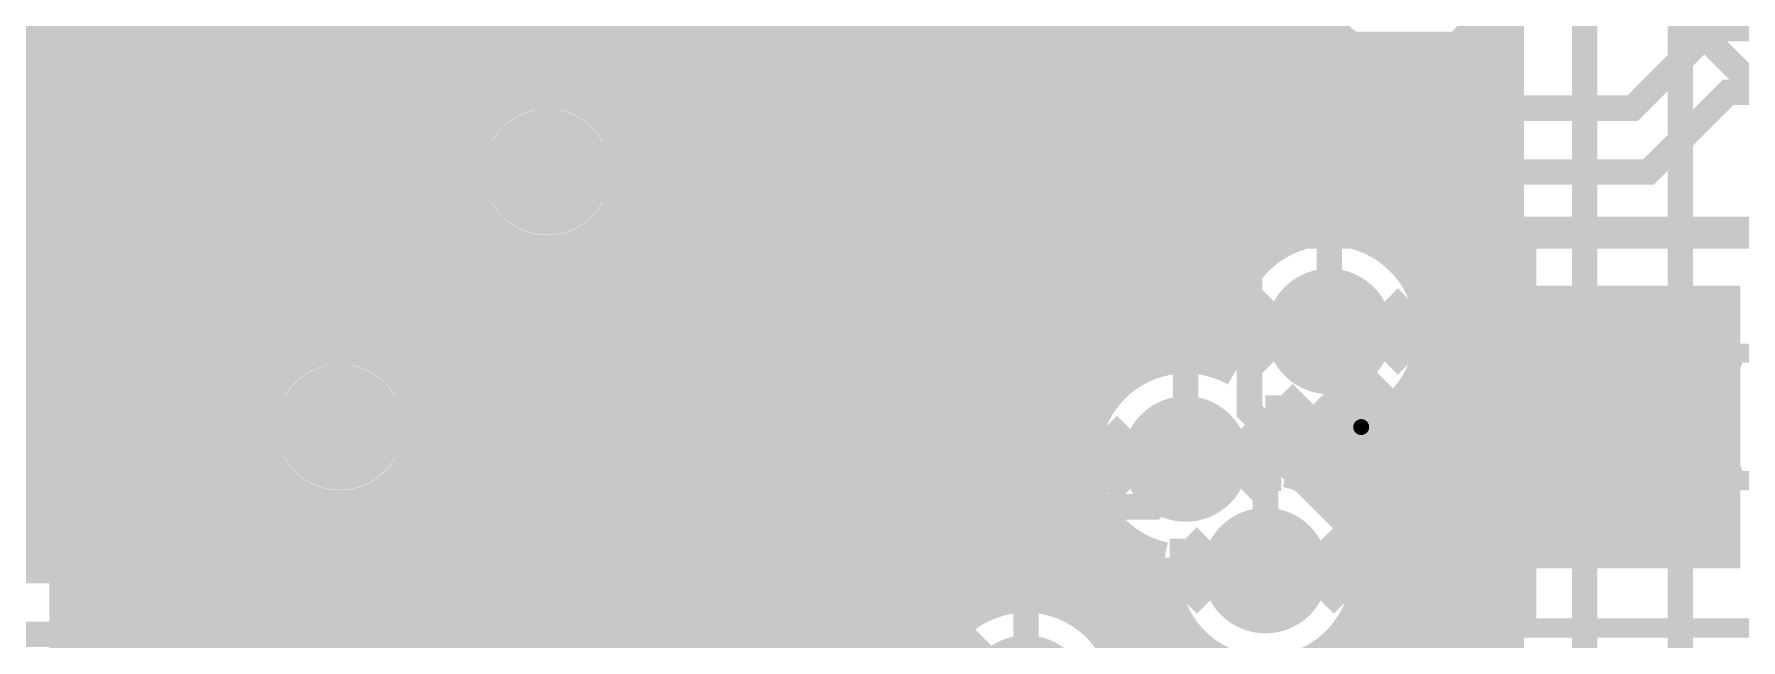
# Model space of a CAD drawing. Extents: x -10 to 131, y -93 to 209.
# Drawn here: x 51.8 to 65.38, y -4.24 to 0.59 of the extents above; entities that cross this region are included whole.
import ezdxf

# ---------------------------------------------------------------- set-up
doc = ezdxf.new("R2010")
doc.units = 0
doc.header["$MEASUREMENT"] = 0
doc.layers.get('0').update_dxf_attribs({"linetype": 'CONTINUOUS'})
for name, color, linetype in [('22-303-0_AST', 7, 'CONTINUOUS'), ('22-303-0_BOT', 2, 'CONTINUOUS'), ('22-303-0_DRD', 6, 'CONTINUOUS'), ('22-303-0_DRL', 1, 'CONTINUOUS'), ('22-303-0_GND', 3, 'CONTINUOUS'), ('22-303-0_IN1', 10, 'CONTINUOUS'), ('22-303-0_SMT', 9, 'CONTINUOUS'), ('22-303-0_SPT', 11, 'CONTINUOUS'), ('22-303-0_SST', 8, 'CONTINUOUS'), ('22-303-0_TOP', 15, 'CONTINUOUS'), ('THRUHOLE_TAP', 2, 'CONTINUOUS')]:
    doc.layers.add(name, color=color, linetype=linetype)

# ---------------------------------------------------------------- blocks, each defined once
blk = doc.blocks.new('ROUND_70')
at = {"const_width": 0.29972}
blk.add_lwpolyline([(-0.14986, 0, 1), (0.14986, 0, 1)], format="xyb", close=True, dxfattribs=at)
blk = doc.blocks.new('ROUND_75')
at = {"const_width": 0.29972}
blk.add_lwpolyline([(-0.14986, 0, 1), (0.14986, 0, 1)], format="xyb", close=True, dxfattribs=at)
blk = doc.blocks.new('ROUND_117')
at = {"const_width": 0.10033}
blk.add_lwpolyline([(-0.050164, 0, 1), (0.050164, 0, 1)], format="xyb", close=True, dxfattribs=at)
blk = doc.blocks.new('ROUND_100')
at = {"const_width": 0.50038}
blk.add_lwpolyline([(-0.25019, 0, 1), (0.25019, 0, 1)], format="xyb", close=True, dxfattribs=at)
blk = doc.blocks.new('ROUND_101')
at = {"const_width": 0.0635}
blk.add_lwpolyline([(-0.03175, 0, 1), (0.03175, 0, 1)], format="xyb", close=True, dxfattribs=at)
blk = doc.blocks.new('RECTANGLE_15')
blk.add_solid([(1.14935, 1.12522), (1.14935, -1.12522), (-1.14935, 1.12522), (-1.14935, -1.12522)])
blk = doc.blocks.new('ROUND_108')
at = {"const_width": 0.10033}
blk.add_lwpolyline([(-0.050164, 0, 1), (0.050164, 0, 1)], format="xyb", close=True, dxfattribs=at)

msp = doc.modelspace()

# ---------------------------------------------------------------- linework, layer by layer
at = {"layer": '22-303-0_AST', "const_width": 0.1524}
for points in [[(69.67474, -0.9398), (63.67526, -0.9398), (63.67526, -4.1402), (69.67474, -4.1402), (69.67474, -0.9398)], [(65.75298, -2.79908), (65.69202, -2.96672), (65.33642, -2.96672), (65.278, -2.79908), (65.278, -2.1209), (65.33642, -1.95072), (65.69202, -1.95072), (65.75298, -2.1209)]]:
    msp.add_lwpolyline(points, dxfattribs=at)
at = {"layer": '22-303-0_BOT'}
for points, const_width in [([(64.897, -8.636), (64.897, 19.05), (65.151, 19.304)], 0.2032), ([(55.88, -0.508), (55.88, 4.191), (55.372, 4.699), (55.372, 17.526), (55.626, 17.78)], 0.2032), ([(52.6288, 16.1036), (52.6288, -13.13942)], 0.254), ([(52.8574, 15.875), (52.8574, -13.0175)], 0.254), ([(53.086, 15.6464), (53.086, -12.96162)], 0.254), ([(53.3146, 15.4178), (53.3146, -12.95908)], 0.254), ([(57.4294, 12.91336), (57.4294, -15.65656)], 0.254), ([(57.658, 12.91844), (57.658, -15.58544)], 0.254), ([(54.229, 10.668), (54.229, -2.54)], 0.2032), ([(53.5432, 10.24128), (53.5432, -2.11328)], 0.254), ([(66.294, -20.32), (64.135, -18.161), (64.135, 6.985), (60.833, 10.287), (58.674, 10.287)], 0.2032), ([(52.4002, 10.15746), (52.4002, -13.3604)], 0.254), ([(53.6194, 10.13714), (53.6194, -2.00914)], 0.254), ([(52.0446, 9.81456), (52.0446, -18.161)], 0.254), ([(52.1716, 9.8933), (52.1716, -16.07566)], 0.254), ([(61.3156, 8.9408), (61.3156, -1.59766)], 0.254), ([(61.5442, 8.7122), (61.5442, -1.1938)], 0.254), ([(61.7728, 8.4836), (61.7728, -1.0414)], 0.254), ([(57.2008, 6.43128), (57.2008, -15.8242)], 0.254), ([(56.9722, 6.19252), (56.9722, -16.27886)], 0.254), ([(56.515, 6.05028), (56.515, -0.00762)], 0.254), ([(56.7436, 6.0833), (56.7436, -16.0528)], 0.254), ([(54.8386, 4.40436), (54.8386, -2.00914)], 0.254), ([(57.8866, 4.39166), (57.8866, -15.58036)], 0.254), ([(59.4868, 4.4196), (59.4868, -3.91668)], 0.254), ([(54.9148, 4.29514), (54.9148, -2.11328)], 0.254), ([(56.4896, 4.191), (56.4896, 0.02032)], 0.254), ([(55.1434, 4.064), (55.1434, -0.17526)], 0.254), ([(58.1152, 3.9878), (58.1152, -15.6464)], 0.254), ([(59.2582, 4.0132), (59.2582, -4.01574)], 0.254), ([(55.2704, 3.937), (55.2704, 0.02032)], 0.254), ([(58.3438, 3.8354), (58.3438, -6.6802)], 0.254), ([(59.0296, 3.84556), (59.0296, -4.23418)], 0.254), ([(58.5724, 3.76936), (58.5724, -6.51256)], 0.254), ([(58.801, 3.77444), (58.801, -6.44144)], 0.254), ([(61.087, 1.50876), (61.087, -1.99644)], 0.254), ([(59.7154, 1.24714), (59.7154, -3.89128)], 0.254), ([(60.8584, 1.17094), (60.8584, -1.99136)], 0.254), ([(59.944, 1.06426), (59.944, -3.93192)], 0.254), ([(60.1726, 0.98552), (60.1726, -2.61366)], 0.254), ([(60.4012, 0.97282), (60.4012, -2.2098)], 0.254), ([(60.6298, 1.0287), (60.6298, -2.0574)], 0.254), ([(63.5254, 0.96266), (63.5254, -18.161)], 0.254), ([(62.0014, 0.81026), (62.0014, -0.97536)], 0.254), ([(63.373, 0.64262), (63.373, -18.3134)], 0.254), ([(53.6194, 0.508), (52.0446, 0.508)], 0.254), ([(55.2704, 0.508), (54.8386, 0.508)], 0.254), ([(62.23762, 0.508), (56.4896, 0.508)], 0.254), ([(62.23, 0.51562), (62.23, -0.98044)], 0.254), ([(63.1444, 0.4445), (63.1444, -18.3134)], 0.254), ([(63.5254, 0.508), (63.23584, 0.508)], 0.254), ([(62.4586, 0.38354), (62.4586, -1.05156)], 0.254), ([(62.6872, 0.33528), (62.6872, -1.2192)], 0.254), ([(62.9158, 0.3556), (62.9158, -18.3134)], 0.254), ([(53.6194, 0.2794), (52.0446, 0.2794)], 0.254), ([(55.2704, 0.2794), (54.8386, 0.2794)], 0.254), ([(63.5254, 0.2794), (56.4896, 0.2794)], 0.254), ([(53.6194, 0.0508), (52.0446, 0.0508)], 0.254), ([(55.2704, 0.0508), (54.8386, 0.0508)], 0.254), ([(63.5254, 0.0508), (56.4896, 0.0508)], 0.254), ([(53.6194, -0.1778), (52.0446, -0.1778)], 0.254), ([(55.1434, -0.1778), (54.8386, -0.1778)], 0.254), ([(63.5254, -0.1778), (56.6166, -0.1778)], 0.254), ([(53.6194, -0.4064), (52.0446, -0.4064)], 0.254), ([(55.07736, -0.4064), (54.8386, -0.4064)], 0.254), ([(63.5254, -0.4064), (56.6801, -0.4064)], 0.254), ([(53.6194, -0.635), (52.0446, -0.635)], 0.254), ([(55.08244, -0.635), (54.8386, -0.635)], 0.254), ([(63.5254, -0.635), (56.67756, -0.635)], 0.254), ([(53.6194, -0.8636), (52.0446, -0.8636)], 0.254), ([(55.15356, -0.8636), (54.8386, -0.8636)], 0.254), ([(55.1434, -0.8382), (55.1434, -14.45768)], 0.254), ([(63.5254, -0.8636), (56.6039, -0.8636)], 0.254), ([(56.515, -1.00584), (56.515, -15.8242)], 0.254), ([(53.6194, -1.0922), (52.0446, -1.0922)], 0.254), ([(55.3212, -1.0922), (54.8386, -1.0922)], 0.254), ([(55.372, -1.13538), (55.372, -14.68628)], 0.254), ([(56.2864, -1.2065), (56.2864, -15.59814)], 0.254), ([(61.67628, -1.0922), (56.43626, -1.0922)], 0.254), ([(63.5254, -1.0922), (62.52972, -1.0922)], 0.254), ([(53.6194, -1.3208), (52.0446, -1.3208)], 0.254), ([(61.43752, -1.3208), (54.8386, -1.3208)], 0.254), ([(55.6006, -1.26492), (55.6006, -14.91488)], 0.254), ([(55.8292, -1.31318), (55.8292, -15.14094)], 0.254), ([(56.0578, -1.2954), (56.0578, -15.36954)], 0.254), ([(63.5254, -1.3208), (62.76848, -1.3208)], 0.254), ([(53.6194, -1.5494), (52.0446, -1.5494)], 0.254), ([(61.3283, -1.5494), (54.8386, -1.5494)], 0.254), ([(63.5254, -1.5494), (62.8777, -1.5494)], 0.254), ([(53.6194, -1.778), (52.0446, -1.778)], 0.254), ([(61.29528, -1.778), (54.8386, -1.778)], 0.254), ([(63.5254, -1.778), (62.91072, -1.778)], 0.254), ([(53.6194, -2.0066), (52.0446, -2.0066)], 0.254), ([(60.77966, -2.0066), (54.8386, -2.0066)], 0.254), ([(61.3283, -2.0066), (61.14034, -2.0066)], 0.254), ([(61.3156, -1.95834), (61.3156, -2.06756)], 0.254), ([(63.5254, -2.0066), (62.8777, -2.0066)], 0.254), ([(53.4797, -2.2352), (52.0446, -2.2352)], 0.254), ([(60.3758, -2.2352), (54.97576, -2.2352)], 0.254), ([(63.5254, -2.2352), (62.76848, -2.2352)], 0.254), ([(62.6872, -2.33426), (62.6872, -18.2626)], 0.254), ([(53.42382, -2.4638), (52.0446, -2.4638)], 0.254), ([(60.2234, -2.4638), (55.03164, -2.4638)], 0.254), ([(61.7728, -2.5146), (61.7728, -2.8956)], 0.254), ([(62.4586, -2.5019), (62.4586, -18.034)], 0.254), ([(63.5254, -2.4638), (62.52972, -2.4638)], 0.254), ([(53.43652, -2.6924), (52.0446, -2.6924)], 0.254), ([(60.15736, -2.6924), (55.02148, -2.6924)], 0.254), ([(63.5254, -2.6924), (61.7601, -2.6924)], 0.254), ([(62.0014, -2.5781), (62.0014, -2.9845)], 0.254), ([(62.23, -2.57556), (62.23, -3.18262)], 0.254), ([(53.51526, -2.921), (52.0446, -2.921)], 0.254), ([(53.5432, -2.96672), (53.5432, -13.00988)], 0.254), ([(54.9148, -2.96672), (54.9148, -14.23162)], 0.254), ([(60.16244, -2.921), (54.9402, -2.921)], 0.254), ([(60.1726, -2.97434), (60.1726, -4.0513)], 0.254), ([(63.5254, -2.921), (61.8617, -2.921)], 0.254), ([(53.69814, -3.1496), (52.0446, -3.1496)], 0.254), ([(53.7718, -3.20548), (53.7718, -13.12164)], 0.254), ([(54.6862, -3.20548), (54.6862, -14.00302)], 0.254), ([(60.23356, -3.1496), (54.75732, -3.1496)], 0.254), ([(63.5254, -3.1496), (62.20206, -3.1496)], 0.254), ([(60.4012, -3.3782), (52.0446, -3.3782)], 0.254), ([(54.0004, -3.3147), (54.0004, -13.31976)], 0.254), ([(54.229, -3.34772), (54.229, -13.54836)], 0.254), ([(54.4576, -3.3147), (54.4576, -13.77442)], 0.254), ([(60.4012, -3.37566), (60.4012, -4.31546)], 0.254), ([(63.5254, -3.3782), (62.34176, -3.3782)], 0.254), ([(60.78982, -3.6068), (52.0446, -3.6068)], 0.254), ([(60.6298, -3.5306), (60.6298, -13.31468)], 0.254), ([(63.5254, -3.6068), (62.39764, -3.6068)], 0.254), ([(60.80252, -3.8354), (52.0446, -3.8354)], 0.254), ([(63.5254, -3.8354), (62.38748, -3.8354)], 0.254), ([(59.18962, -4.064), (52.0446, -4.064)], 0.254), ([(60.88126, -4.064), (60.18784, -4.064)], 0.254), ([(60.8584, -4.0132), (60.8584, -13.28928)], 0.254), ([(63.5254, -4.064), (62.3062, -4.064)], 0.254), ([(62.23, -4.18084), (62.23, -17.8054)], 0.254), ([(58.9915, -4.2926), (52.0446, -4.2926)], 0.254), ([(61.06414, -4.2926), (60.3885, -4.2926)], 0.254), ([(61.087, -4.31038), (61.087, -13.32992)], 0.254), ([(63.5254, -4.2926), (62.12332, -4.2926)], 0.254)]:
    msp.add_lwpolyline(points, dxfattribs=dict(at, const_width=const_width))
at = {"layer": '22-303-0_BOT', "const_width": 0.254}
for points in [[(61.93028, 1.143, 0.4142136), (62.738, 0.33528)], [(62.738, 0.33528, 0.3497048), (63.5254, 0.96266)], [(55.2704, 0.02032, 0.1804437), (55.07332, -0.508)], [(56.68772, -0.508, 0.1804438), (56.49038, 0.021)], [(55.07228, -0.508, 0.4142136), (55.88, -1.31572)], [(55.88, -1.31572, 0.4142136), (56.68772, -0.508)], [(62.103, -0.97028, 0.4142136), (61.29528, -1.778)], [(62.91072, -1.778, 0.4142136), (62.103, -0.97028)], [(61.29528, -1.778, 0.0996916), (61.35824, -2.09065)], [(62.103, -2.58572, 0.4142136), (62.91072, -1.778)], [(53.6194, -2.00914, 0.1810567), (53.42065, -2.54)], [(55.03672, -2.54, 0.1810574), (54.83813, -2.00955)], [(60.96, -1.98628, 0.4142136), (60.15228, -2.794)], [(61.35878, -2.09042, 0.1296289), (60.96, -1.98527)], [(53.42128, -2.54, 0.4142136), (54.229, -3.34772)], [(54.229, -3.34772, 0.4142136), (55.03672, -2.54)], [(61.76772, -2.794, 0.100424), (61.70385, -2.4792)], [(61.70422, -2.47904, 0.1300236), (62.103, -2.58452)], [(60.15228, -2.794, 0.3542108), (60.79236, -3.58394)], [(61.7601, -2.89306, 0.0308054), (61.76621, -2.794)], [(62.40272, -3.683, 0.3550773), (61.7601, -2.89306)], [(60.79236, -3.58394, 0.0307088), (60.78627, -3.683)], [(60.78728, -3.683, 0.4142136), (61.595, -4.49072)], [(61.595, -4.49072, 0.4142136), (62.40272, -3.683)], [(59.69, -3.89128, 0.4142136), (58.88228, -4.699)], [(60.49772, -4.699, 0.4142136), (59.69, -3.89128)]]:
    msp.add_lwpolyline(points, format="xyb", dxfattribs=at)
at = {"layer": '22-303-0_DRD', "const_width": 0.254}
for points in [[(55.245, -0.762), (55.88, -0.127)], [(55.88, -0.127), (56.515, -0.762)], [(55.245, -0.254), (55.245, -0.762)], [(55.88, -0.889), (55.245, -0.254)], [(56.515, -0.254), (55.88, -0.889)], [(56.515, -0.762), (56.515, -0.254)], [(61.468, -2.032), (62.103, -1.397)], [(62.103, -1.397), (62.738, -2.032)], [(61.468, -1.524), (61.468, -2.032)], [(62.103, -2.159), (61.468, -1.524)], [(62.738, -1.524), (62.103, -2.159)], [(62.738, -2.032), (62.738, -1.524)], [(53.594, -2.794), (54.229, -2.159)], [(54.229, -2.159), (54.864, -2.794)], [(61.722, -2.794), (62.357, -2.159)], [(61.722, -2.794), (62.357, -2.159)], [(62.357, -2.159), (62.992, -2.794)], [(62.357, -2.159), (62.992, -2.794)], [(53.594, -2.286), (53.594, -2.794)], [(54.229, -2.921), (53.594, -2.286)], [(54.864, -2.286), (54.229, -2.921)], [(54.864, -2.794), (54.864, -2.286)], [(61.722, -2.286), (61.722, -2.794)], [(62.357, -2.921), (61.722, -2.286)], [(61.722, -2.286), (61.722, -2.794)], [(62.357, -2.921), (61.722, -2.286)], [(62.992, -2.286), (62.357, -2.921)], [(62.992, -2.286), (62.357, -2.921)], [(62.992, -2.794), (62.992, -2.286)], [(62.992, -2.794), (62.992, -2.286)], [(60.325, -3.048), (60.96, -2.413)], [(60.325, -3.048), (60.96, -2.413)], [(60.96, -2.413), (61.595, -3.048)], [(60.96, -2.413), (61.595, -3.048)], [(60.325, -2.54), (60.325, -3.048)], [(60.96, -3.175), (60.325, -2.54)], [(60.325, -2.54), (60.325, -3.048)], [(60.96, -3.175), (60.325, -2.54)], [(61.595, -2.54), (60.96, -3.175)], [(61.595, -2.54), (60.96, -3.175)], [(61.595, -3.048), (61.595, -2.54)], [(61.595, -3.048), (61.595, -2.54)], [(60.96, -3.937), (61.595, -3.302)], [(61.595, -3.302), (62.23, -3.937)], [(60.96, -3.429), (60.96, -3.937)], [(61.595, -4.064), (60.96, -3.429)], [(62.23, -3.429), (61.595, -4.064)], [(62.23, -3.937), (62.23, -3.429)], [(59.055, -4.953), (59.69, -4.318)], [(59.69, -4.318), (60.325, -4.953)]]:
    msp.add_lwpolyline(points, dxfattribs=at)
at = {"layer": '22-303-0_IN1'}
for points, const_width in [([(61.595, 19.177), (61.595, 18.67408), (61.341, 18.42008), (61.341, 16.637), (62.484, 15.494), (62.484, 13.335), (62.103, 12.954), (62.103, -1.778)], 0.2032), ([(59.69, -4.699), (59.69, 3.048), (59.436, 3.302), (59.436, 4.318), (59.944, 4.826), (59.944, 16.129), (59.563, 16.51), (59.563, 17.653), (60.325, 18.415)], 0.2032), ([(61.976, 17.907), (64.516, 15.367), (64.516, 1.143), (66.167, -0.508)], 0.2032), ([(60.96, -2.794), (60.96, 14.61008), (61.087, 14.73708), (61.087, 15.24)], 0.2032), ([(60.96, -2.794), (60.96, 14.61008), (61.087, 14.73708), (61.087, 15.24)], 0.2032), ([(61.849, 14.732), (61.468, 14.351), (61.468, -2.413), (61.595, -2.54), (61.595, -3.683)], 0.2032), ([(53.4924, 13.9827), (53.4924, -3.556)], 0.254), ([(57.785, -16.383), (57.785, -6.477), (57.15, -5.842), (57.15, 5.969), (57.531, 6.35), (57.531, 11.049), (58.166, 11.684), (58.166, 13.081), (57.531, 13.716)], 0.2032), ([(56.007, 13.34262), (56.007, 0.10922)], 0.254), ([(56.2356, 13.15212), (56.2356, 0.0127)], 0.254), ([(56.4642, 13.08862), (56.4642, -0.27178)], 0.254), ([(56.6928, 13.11148), (56.6928, -3.556)], 0.254), ([(53.721, 10.29462), (53.721, -2.16662)], 0.254), ([(53.9496, 10.10412), (53.9496, -1.97612)], 0.254), ([(54.4068, 10.06348), (54.4068, -1.93548)], 0.254), ([(51.8922, 9.9441), (51.8922, -3.556)], 0.254), ([(54.1782, 10.04062), (54.1782, -1.91262)], 0.254), ([(63.627, -28.194), (63.373, -27.94), (63.373, 6.223)], 0.2032), ([(56.7182, 5.969), (56.7182, -3.556)], 0.254), ([(52.1208, 5.47878), (52.1208, -3.556)], 0.254), ([(53.2638, 5.4229), (53.2638, -3.556)], 0.254), ([(52.3494, 5.1943), (52.3494, -3.556)], 0.254), ([(53.0352, 5.17906), (53.0352, -3.556)], 0.254), ([(52.578, 5.09778), (52.578, -3.556)], 0.254), ([(52.8066, 5.0927), (52.8066, -3.556)], 0.254), ([(54.6354, 3.26898), (54.6354, -2.0574)], 0.254), ([(55.7784, 3.09372), (55.7784, 0.1143)], 0.254), ([(54.864, 2.92608), (54.864, -3.556)], 0.254), ([(55.5498, 2.87782), (55.5498, 0.02794)], 0.254), ([(55.0926, 2.81686), (55.0926, -3.556)], 0.254), ([(55.3212, 2.80416), (55.3212, -0.2159)], 0.254), ([(56.7182, 0.5588), (45.72, 0.5588)], 0.254), ([(56.7182, 0.3302), (45.72, 0.3302)], 0.254), ([(55.71998, 0.1016), (45.72, 0.1016)], 0.254), ([(56.7182, 0.1016), (56.03748, 0.1016)], 0.254), ([(55.37708, -0.127), (45.72, -0.127)], 0.254), ([(56.7182, -0.127), (56.38038, -0.127)], 0.254), ([(55.26786, -0.3556), (45.72, -0.3556)], 0.254), ([(56.7182, -0.3556), (56.4896, -0.3556)], 0.254), ([(55.25516, -0.5842), (45.72, -0.5842)], 0.254), ([(56.7182, -0.5842), (56.50484, -0.5842)], 0.254), ([(55.3212, -0.79756), (55.3212, -3.556)], 0.254), ([(56.4642, -0.74422), (56.4642, -3.556)], 0.254), ([(55.32882, -0.8128), (45.72, -0.8128)], 0.254), ([(56.7182, -0.8128), (56.43118, -0.8128)], 0.254), ([(55.54472, -1.0414), (45.72, -1.0414)], 0.254), ([(55.5498, -1.04394), (55.5498, -3.556)], 0.254), ([(56.7182, -1.0414), (56.21528, -1.0414)], 0.254), ([(56.2356, -1.0287), (56.2356, -3.556)], 0.254), ([(55.7784, -1.1303), (55.7784, -3.556)], 0.254), ([(56.007, -1.12522), (56.007, -3.556)], 0.254), ([(56.7182, -1.27), (45.72, -1.27)], 0.254), ([(56.7182, -1.4986), (45.72, -1.4986)], 0.254), ([(56.7182, -1.7272), (45.72, -1.7272)], 0.254), ([(53.99278, -1.9558), (45.72, -1.9558)], 0.254), ([(56.7182, -1.9558), (54.46522, -1.9558)], 0.254), ([(53.7083, -2.1844), (45.72, -2.1844)], 0.254), ([(56.7182, -2.1844), (54.7497, -2.1844)], 0.254), ([(53.61178, -2.413), (45.72, -2.413)], 0.254), ([(56.7182, -2.413), (54.84622, -2.413)], 0.254), ([(53.6067, -2.6416), (45.72, -2.6416)], 0.254), ([(56.7182, -2.6416), (54.8513, -2.6416)], 0.254), ([(53.69306, -2.8702), (45.72, -2.8702)], 0.254), ([(53.721, -2.91084), (53.721, -3.556)], 0.254), ([(56.7182, -2.8702), (54.76494, -2.8702)], 0.254), ([(53.9369, -3.0988), (45.72, -3.0988)], 0.254), ([(53.9496, -3.10388), (53.9496, -3.556)], 0.254), ([(56.7182, -3.0988), (54.51856, -3.0988)], 0.254), ([(54.6354, -3.02006), (54.6354, -3.556)], 0.254), ([(54.1782, -3.16738), (54.1782, -3.556)], 0.254), ([(54.4068, -3.14452), (54.4068, -3.556)], 0.254), ([(56.7182, -3.3274), (45.72, -3.3274)], 0.254), ([(56.7182, -3.556), (45.72, -3.556)], 0.254)]:
    msp.add_lwpolyline(points, dxfattribs=dict(at, const_width=const_width))
at = {"layer": '22-303-0_IN1', "const_width": 0.254}
for points in [[(55.88, 0.12192, 0.4142136), (55.25008, -0.508)], [(56.50992, -0.508, 0.4142136), (55.88, 0.12192)], [(55.25008, -0.508, 0.4142136), (55.88, -1.13792)], [(55.88, -1.13792, 0.4142136), (56.50992, -0.508)], [(54.229, -1.91008, 0.4142136), (53.59908, -2.54)], [(54.85892, -2.54, 0.4142136), (54.229, -1.91008)], [(53.59908, -2.54, 0.4142136), (54.229, -3.16992)], [(54.229, -3.16992, 0.4142136), (54.85892, -2.54)]]:
    msp.add_lwpolyline(points, format="xyb", dxfattribs=at)
at = {"layer": '22-303-0_SST', "const_width": 0.1524}
for points in [[(69.67474, -1.23952), (69.67474, -0.9398), (63.67526, -0.9398), (63.67526, -1.23952)], [(69.67474, -3.84048), (69.67474, -4.1402), (63.67526, -4.1402), (63.67526, -3.84048)]]:
    msp.add_lwpolyline(points, dxfattribs=at)
at = {"layer": '22-303-0_TOP'}
for points, const_width in [([(30.353, 0.762), (59.182, 0.762), (59.436, 0.508), (63.119, 0.508), (63.754, 1.143), (75.819, 1.143)], 0.2032), ([(31.877, 0.127), (59.055, 0.127), (59.182, 0), (64.516, 0), (65.151, 0.635), (75.438, 0.635), (76.073, 0), (78.74, 0)], 0.2032), ([(77.47, -0.7112), (74.0918, -0.7112), (73.406, -1.397), (72.263, -1.397), (70.739, 0.127), (65.278, 0.127), (64.643, -0.508), (55.88, -0.508), (30.734, -0.508), (30.607, -0.635)], 0.2032), ([(77.47, -0.7112), (74.0918, -0.7112), (73.406, -1.397), (72.263, -1.397), (70.739, 0.127), (65.278, 0.127), (64.643, -0.508), (55.88, -0.508)], 0.2032), ([(79.756, -3.683), (79.502, -3.683), (79.248, -3.937), (76.708, -3.937), (76.2, -3.429), (76.2, -2.54), (75.438, -1.778), (74.295, -1.778), (73.66, -2.413), (72.009, -2.413), (70.612, -1.016), (66.802, -1.016), (66.675, -1.143), (65.786, -1.143), (65.659, -1.016), (61.722, -1.016), (61.468, -1.27), (29.464, -1.27), (28.956, -1.778)], 0.2032), ([(62.103, -1.778), (61.60008, -1.778), (61.47308, -1.905), (42.799, -1.905)], 0.2032), ([(54.229, -2.54), (31.242, -2.54), (29.21, -4.572), (29.21, -4.699)], 0.2032), ([(62.357, -2.54), (64.2239, -2.54)], 0.381), ([(62.357, -2.54), (64.2239, -2.54)], 0.381), ([(28.702, -5.715), (29.337, -5.715), (31.877, -3.175), (60.706, -3.175), (60.96, -2.921), (60.96, -2.794)], 0.2032), ([(68.707, -4.953), (63.881, -4.953), (61.722, -2.794), (60.96, -2.794)], 0.2032), ([(61.595, -3.683), (32.512, -3.683), (28.829, -7.366)], 0.2032), ([(31.115, -15.9512), (30.9372, -15.9512), (30.226, -15.24), (30.226, -6.604), (32.639, -4.191), (59.182, -4.191), (59.69, -4.699)], 0.2032)]:
    msp.add_lwpolyline(points, dxfattribs=dict(at, const_width=const_width))

# ---------------------------------------------------------------- block references
at = {"layer": '22-303-0_BOT'}
for name, p in [('ROUND_70', (55.88, -0.508)), ('ROUND_70', (62.103, -1.778)), ('ROUND_70', (54.229, -2.54)), ('ROUND_75', (62.357, -2.54)), ('ROUND_70', (60.96, -2.794)), ('ROUND_70', (61.595, -3.683))]:
    msp.add_blockref(name, p, dxfattribs=at)
at = {"layer": '22-303-0_DRL'}
for p in [(55.88, -0.508), (62.103, -1.778), (54.229, -2.54), (62.357, -2.54), (60.96, -2.794), (61.595, -3.683)]:
    msp.add_blockref('ROUND_117', p, dxfattribs=at)
at = {"layer": '22-303-0_GND'}
for name, p in [('ROUND_100', (55.88, -0.508)), ('ROUND_100', (62.103, -1.778)), ('ROUND_100', (54.229, -2.54)), ('ROUND_100', (60.96, -2.794)), ('ROUND_101', (62.357, -2.54)), ('ROUND_100', (61.595, -3.683)), ('ROUND_100', (59.69, -4.699))]:
    msp.add_blockref(name, p, dxfattribs=at)
at = {"layer": '22-303-0_IN1'}
for name, p in [('ROUND_70', (55.88, -0.508)), ('ROUND_70', (62.103, -1.778)), ('ROUND_70', (54.229, -2.54)), ('ROUND_75', (62.357, -2.54)), ('ROUND_70', (60.96, -2.794)), ('ROUND_70', (61.595, -3.683))]:
    msp.add_blockref(name, p, dxfattribs=at)
at = {"layer": '22-303-0_SMT'}
msp.add_blockref('RECTANGLE_15', (64.2239, -2.54), dxfattribs=at)
at = {"layer": '22-303-0_SPT'}
msp.add_blockref('RECTANGLE_15', (64.2239, -2.54), dxfattribs=at)
at = {"layer": '22-303-0_TOP'}
for name, p in [('ROUND_70', (55.88, -0.508)), ('ROUND_70', (62.103, -1.778)), ('RECTANGLE_15', (64.2239, -2.54)), ('ROUND_70', (54.229, -2.54)), ('ROUND_70', (62.357, -2.54)), ('ROUND_70', (60.96, -2.794)), ('ROUND_70', (61.595, -3.683))]:
    msp.add_blockref(name, p, dxfattribs=at)
at = {"layer": 'THRUHOLE_TAP'}
for p in [(55.88, -0.508), (62.103, -1.778), (54.229, -2.54), (62.357, -2.54), (60.96, -2.794), (61.595, -3.683)]:
    msp.add_blockref('ROUND_108', p, dxfattribs=at)

doc.saveas('drawing.dxf')
